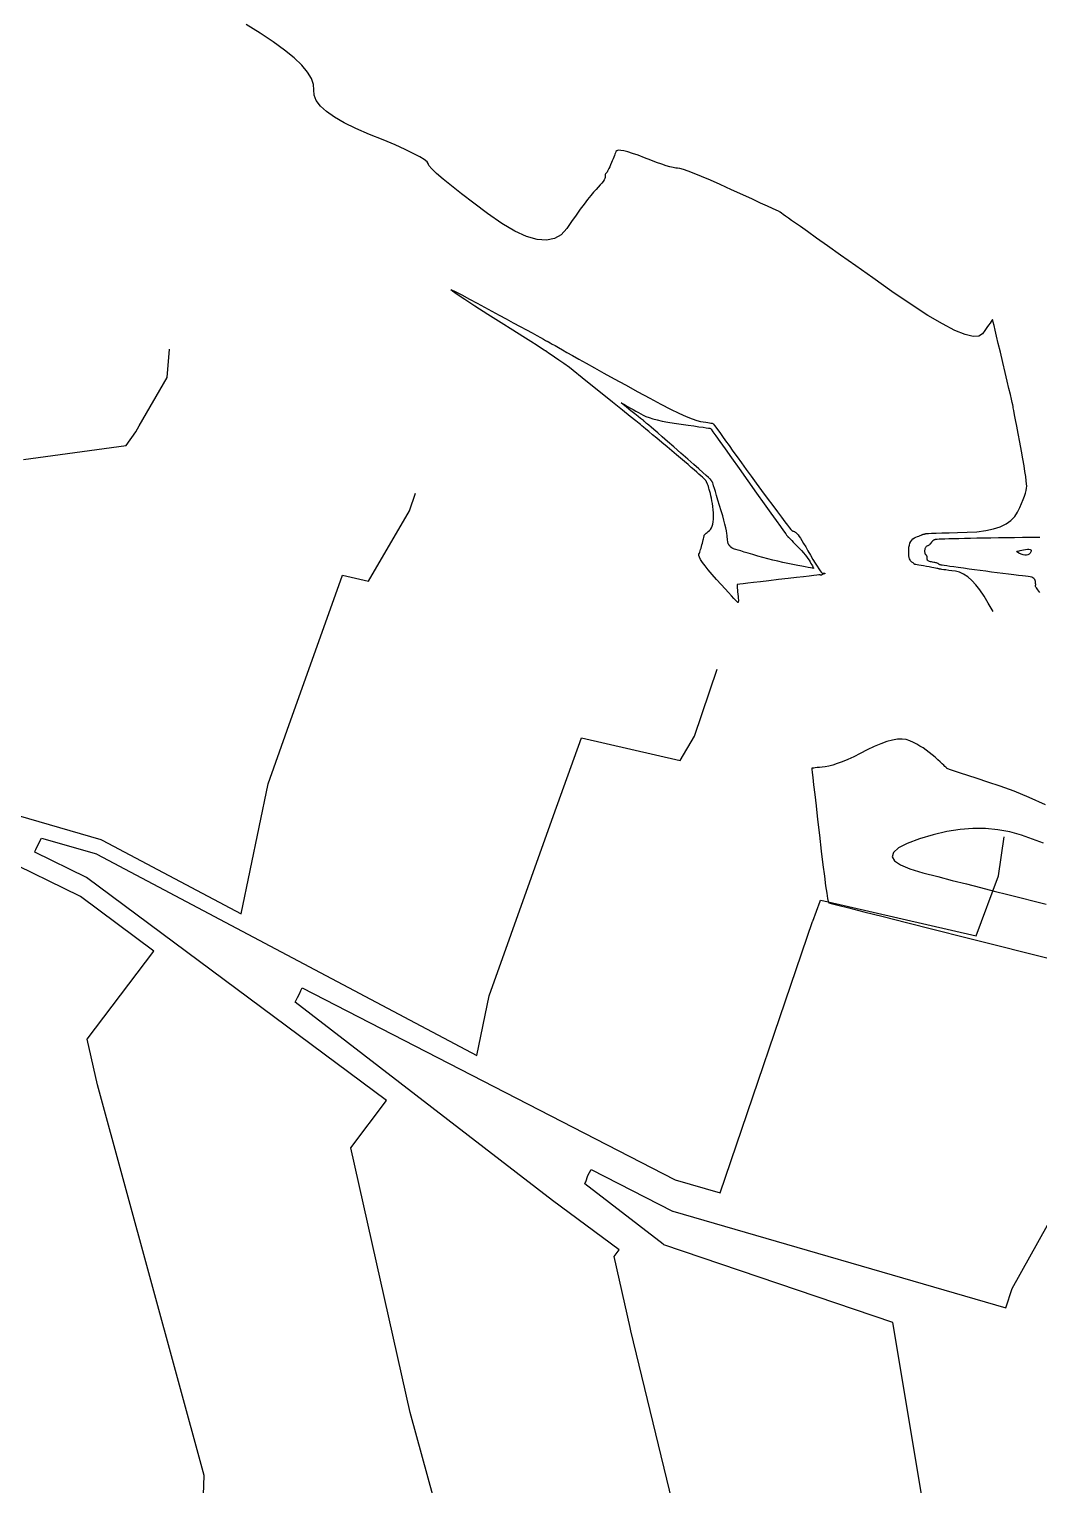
# Model space of a CAD drawing. Header units: metres. Extents: x 729358 to 732680, y 1423022 to 1426117.
# Drawn here: x 731007.9 to 731072.4, y 1425509.3 to 1425602.3 of the extents above; entities that cross this region are included whole.
import ezdxf

# ---------------------------------------------------------------- set-up
doc = ezdxf.new("R2010")
doc.units = ezdxf.units.M
doc.header["$MEASUREMENT"] = 0
for name, color, linetype in [('CONTOUR', 59, 'Continuous'), ('HR36 IE-Exi_Xref$0$CONTOUR', 8, 'Continuous'), ('HR36 IE-Exi_Xref$0$CONTOURINDEX', 10, 'Continuous'), ('INDEX-CON', 252, 'Continuous')]:
    doc.layers.add(name, color=color, linetype=linetype)

# ---------------------------------------------------------------- blocks, each defined once
blk = doc.blocks.new('ct 50 rai')
at = {"layer": 'CONTOUR'}
blk.add_lwpolyline([(70.406, -212.738), (70.337, -212.647), (70.277, -212.566), (70.228, -212.495), (70.188, -212.435), (70.158, -212.385), (70.138, -212.345), (70.128, -212.316), (70.127, -212.297), (70.131, -212.283), (70.135, -212.272), (70.138, -212.262), (70.14, -212.253), (70.142, -212.247), (70.143, -212.242), (70.144, -212.238), (70.144, -212.236), (70.144, -212.234), (70.144, -212.228), (70.143, -212.22), (70.143, -212.208), (70.142, -212.193), (70.141, -212.175), (70.139, -212.154), (70.138, -212.13), (70.136, -212.106), (70.135, -212.085), (70.134, -212.068), (70.133, -212.053), (70.132, -212.042), (70.132, -212.034), (70.131, -212.029), (70.131, -212.028), (70.131, -212.027), (70.13, -212.023), (70.128, -212.018), (70.126, -212.011), (70.123, -212.002), (70.119, -211.991), (70.115, -211.977), (70.109, -211.962), (70.104, -211.946), (70.097, -211.93), (70.089, -211.914), (70.08, -211.899), (70.07, -211.884), (70.06, -211.869), (70.048, -211.855), (70.035, -211.841), (70.022, -211.828), (70.008, -211.815), (69.994, -211.804), (69.979, -211.793), (69.964, -211.783), (69.948, -211.774), (69.932, -211.766), (69.915, -211.759), (69.876, -211.749), (69.794, -211.736), (69.669, -211.717), (69.501, -211.694), (69.29, -211.666), (69.035, -211.634), (68.738, -211.597), (68.397, -211.555), (68.035, -211.511), (67.674, -211.466), (67.315, -211.421), (66.956, -211.374), (66.599, -211.328), (66.243, -211.28), (65.887, -211.232), (65.533, -211.184), (65.201, -211.137), (64.912, -211.097), (64.664, -211.062), (64.46, -211.033), (64.298, -211.009), (64.178, -210.991), (64.101, -210.978), (64.066, -210.971), (64.054, -210.968), (64.042, -210.964), (64.033, -210.961), (64.024, -210.959), (64.017, -210.957), (64.012, -210.955), (64.007, -210.954), (64.005, -210.954), (64.002, -210.952), (63.997, -210.95), (63.991, -210.945), (63.983, -210.939), (63.974, -210.931), (63.963, -210.922), (63.95, -210.911), (63.936, -210.898), (63.917, -210.885), (63.89, -210.871), (63.855, -210.858), (63.813, -210.844), (63.762, -210.83), (63.703, -210.817), (63.637, -210.803), (63.562, -210.789), (63.489, -210.775), (63.424, -210.76), (63.369, -210.744), (63.322, -210.728), (63.285, -210.712), (63.257, -210.695), (63.238, -210.677), (63.228, -210.659), (63.223, -210.64), (63.219, -210.62), (63.215, -210.6), (63.212, -210.578), (63.209, -210.557), (63.207, -210.534), (63.205, -210.511), (63.204, -210.487), (63.203, -210.464), (63.203, -210.444), (63.202, -210.427), (63.202, -210.413), (63.201, -210.402), (63.201, -210.394), (63.201, -210.389), (63.201, -210.387), (63.2, -210.385), (63.197, -210.382), (63.191, -210.377), (63.184, -210.37), (63.174, -210.362), (63.162, -210.352), (63.148, -210.341), (63.132, -210.328), (63.115, -210.311), (63.102, -210.288), (63.09, -210.26), (63.081, -210.226), (63.075, -210.187), (63.071, -210.142), (63.07, -210.091), (63.07, -210.035), (63.075, -209.978), (63.085, -209.927), (63.099, -209.881), (63.119, -209.841), (63.143, -209.806), (63.172, -209.776), (63.206, -209.751), (63.246, -209.732), (63.285, -209.716), (63.319, -209.7), (63.349, -209.685), (63.373, -209.67), (63.393, -209.656), (63.408, -209.642), (63.418, -209.628), (63.423, -209.615), (63.426, -209.602), (63.43, -209.591), (63.434, -209.582), (63.439, -209.574), (63.445, -209.567), (63.451, -209.562), (63.458, -209.558), (63.465, -209.556), (63.473, -209.554), (63.48, -209.55), (63.487, -209.545), (63.494, -209.539), (63.5, -209.532), (63.505, -209.523), (63.51, -209.513), (63.515, -209.502), (63.521, -209.49), (63.527, -209.478), (63.535, -209.466), (63.544, -209.453), (63.555, -209.441), (63.567, -209.428), (63.58, -209.415), (63.594, -209.401), (63.61, -209.388), (63.626, -209.377), (63.642, -209.366), (63.659, -209.356), (63.676, -209.347), (63.694, -209.34), (63.713, -209.333), (63.732, -209.328), (63.772, -209.322), (63.854, -209.317), (63.978, -209.31), (64.143, -209.303), (64.351, -209.296), (64.6, -209.288), (64.891, -209.279), (65.224, -209.27), (65.59, -209.261), (65.978, -209.252), (66.389, -209.243), (66.823, -209.235), (67.279, -209.227), (67.759, -209.22), (68.261, -209.213), (68.786, -209.206), (69.29, -209.2), (69.726, -209.195), (70.096, -209.191), (70.399, -209.187)], dxfattribs=at)
at = {"layer": 'CONTOUR', "flags": 128}
for points in [[(43.665, -200.605), (43.873, -200.723), (44.072, -200.836), (44.262, -200.943), (44.443, -201.045), (44.616, -201.142), (44.78, -201.234), (44.936, -201.32), (45.083, -201.401), (45.245, -201.479), (45.448, -201.555), (45.691, -201.629), (45.974, -201.701), (46.298, -201.772), (46.661, -201.842), (47.065, -201.909), (47.508, -201.975), (47.943, -202.037), (48.32, -202.09), (48.64, -202.135), (48.902, -202.173), (49.106, -202.202), (49.252, -202.223), (49.34, -202.237), (49.371, -202.243), (49.41, -202.296), (49.523, -202.455), (49.711, -202.717), (49.973, -203.084), (50.309, -203.555), (50.719, -204.131), (51.204, -204.811), (51.763, -205.596), (52.323, -206.382), (52.812, -207.067), (53.228, -207.651), (53.573, -208.135), (53.846, -208.517), (54.047, -208.799), (54.176, -208.979), (54.234, -209.059), (54.254, -209.086), (54.272, -209.11), (54.287, -209.13), (54.299, -209.147), (54.309, -209.16), (54.316, -209.17), (54.321, -209.176), (54.323, -209.178), (54.324, -209.179), (54.325, -209.18), (54.326, -209.18), (54.327, -209.181), (54.328, -209.181), (54.329, -209.182), (54.331, -209.182), (54.332, -209.183), (54.342, -209.192), (54.371, -209.22), (54.417, -209.266), (54.481, -209.33), (54.564, -209.413), (54.664, -209.513), (54.783, -209.632), (54.919, -209.77), (55.059, -209.913), (55.189, -210.052), (55.307, -210.185), (55.415, -210.313), (55.512, -210.436), (55.598, -210.553), (55.673, -210.665), (55.738, -210.772), (55.793, -210.87), (55.84, -210.955), (55.879, -211.026), (55.91, -211.085), (55.933, -211.13), (55.948, -211.162), (55.955, -211.182), (55.954, -211.188), (55.929, -211.184), (55.864, -211.172), (55.76, -211.152), (55.615, -211.125), (55.431, -211.09), (55.208, -211.047), (54.944, -210.996), (54.641, -210.938), (54.318, -210.874), (53.996, -210.805), (53.675, -210.733), (53.355, -210.656), (53.036, -210.576), (52.718, -210.491), (52.402, -210.402), (52.086, -210.309), (51.79, -210.219), (51.533, -210.142), (51.316, -210.077), (51.139, -210.023), (51.001, -209.981), (50.902, -209.952), (50.842, -209.934), (50.822, -209.928), (50.821, -209.927), (50.818, -209.925), (50.812, -209.922), (50.805, -209.917), (50.796, -209.912), (50.784, -209.905), (50.771, -209.897), (50.755, -209.888), (50.739, -209.877), (50.722, -209.866), (50.706, -209.853), (50.69, -209.839), (50.673, -209.825), (50.657, -209.809), (50.64, -209.792), (50.624, -209.774), (50.608, -209.756), (50.593, -209.738), (50.579, -209.72), (50.565, -209.702), (50.552, -209.685), (50.54, -209.667), (50.528, -209.65), (50.518, -209.633), (50.507, -209.61), (50.497, -209.574), (50.487, -209.525), (50.477, -209.464), (50.467, -209.389), (50.458, -209.302), (50.448, -209.202), (50.439, -209.089), (50.423, -208.955), (50.395, -208.79), (50.354, -208.595), (50.3, -208.37), (50.234, -208.114), (50.155, -207.828), (50.063, -207.512), (49.958, -207.165), (49.854, -206.826), (49.764, -206.531), (49.687, -206.281), (49.624, -206.076), (49.575, -205.916), (49.539, -205.801), (49.518, -205.73), (49.51, -205.704), (49.508, -205.7), (49.504, -205.694), (49.499, -205.685), (49.493, -205.675), (49.485, -205.663), (49.476, -205.649), (49.465, -205.633), (49.452, -205.615), (49.44, -205.597), (49.429, -205.581), (49.419, -205.567), (49.412, -205.555), (49.405, -205.545), (49.401, -205.538), (49.398, -205.532), (49.396, -205.529), (49.396, -205.526), (49.394, -205.523), (49.392, -205.519), (49.39, -205.515), (49.387, -205.51), (49.384, -205.505), (49.381, -205.5), (49.377, -205.494), (49.343, -205.463), (49.252, -205.38), (49.101, -205.247), (48.893, -205.063), (48.626, -204.828), (48.301, -204.543), (47.918, -204.206), (47.476, -203.819), (47.031, -203.429), (46.637, -203.085), (46.294, -202.786), (46.003, -202.532), (45.764, -202.323), (45.576, -202.16), (45.439, -202.042), (45.354, -201.969), (45.298, -201.923), (45.249, -201.882), (45.208, -201.847), (45.174, -201.819), (45.148, -201.797), (45.129, -201.781), (45.117, -201.771), (45.113, -201.768), (45.09, -201.749), (45.022, -201.695), (44.908, -201.604), (44.75, -201.476), (44.546, -201.313), (44.298, -201.113), (44.004, -200.877), (43.665, -200.605)], [(70.647, -228.749), (69.947, -228.488), (69.227, -228.24), (68.486, -228.032), (67.725, -227.892), (66.942, -227.819), (66.139, -227.814), (65.316, -227.876), (64.471, -228.006), (63.606, -228.204), (62.72, -228.469), (61.939, -228.764), (61.389, -229.053), (61.07, -229.335), (60.983, -229.61), (61.126, -229.878), (61.5, -230.14), (62.106, -230.394), (62.942, -230.642), (63.886, -230.884), (64.813, -231.122), (65.724, -231.355), (66.619, -231.583), (67.497, -231.807), (68.36, -232.026), (69.205, -232.241), (70.035, -232.451), (70.808, -232.646)]]:
    blk.add_lwpolyline(points, dxfattribs=at)
at = {"layer": 'INDEX-CON'}
blk.add_lwpolyline([(67.421, -213.935), (67.369, -213.846), (67.116, -213.405), (66.849, -212.96), (66.584, -212.57), (66.321, -212.235), (66.059, -211.954), (65.8, -211.728), (65.542, -211.556), (65.286, -211.439), (65.032, -211.377), (64.795, -211.344), (64.589, -211.315), (64.414, -211.291), (64.271, -211.271), (64.159, -211.255), (64.078, -211.244), (64.028, -211.237), (64.01, -211.234), (64.008, -211.233), (64.005, -211.232), (64.002, -211.231), (63.998, -211.231), (63.994, -211.23), (63.99, -211.229), (63.985, -211.228), (63.981, -211.228), (63.976, -211.227), (63.971, -211.225), (63.967, -211.224), (63.963, -211.223), (63.959, -211.221), (63.956, -211.219), (63.952, -211.217), (63.949, -211.214), (63.935, -211.21), (63.896, -211.201), (63.833, -211.189), (63.747, -211.172), (63.636, -211.152), (63.502, -211.127), (63.343, -211.098), (63.161, -211.066), (62.979, -211.033), (62.821, -211.005), (62.687, -210.98), (62.578, -210.96), (62.492, -210.944), (62.431, -210.932), (62.395, -210.924), (62.382, -210.92), (62.381, -210.918), (62.381, -210.916), (62.381, -210.914), (62.38, -210.912), (62.38, -210.91), (62.38, -210.908), (62.38, -210.905), (62.38, -210.903), (62.379, -210.901), (62.379, -210.899), (62.379, -210.897), (62.379, -210.896), (62.379, -210.895), (62.379, -210.894), (62.379, -210.893), (62.379, -210.893), (62.376, -210.891), (62.368, -210.884), (62.354, -210.872), (62.334, -210.856), (62.308, -210.836), (62.277, -210.811), (62.24, -210.781), (62.197, -210.747), (62.155, -210.703), (62.119, -210.644), (62.09, -210.571), (62.067, -210.483), (62.05, -210.38), (62.04, -210.263), (62.036, -210.131), (62.038, -209.984), (62.05, -209.836), (62.075, -209.703), (62.113, -209.583), (62.164, -209.478), (62.227, -209.386), (62.304, -209.309), (62.393, -209.245), (62.495, -209.196), (62.596, -209.156), (62.684, -209.121), (62.759, -209.091), (62.82, -209.066), (62.868, -209.047), (62.902, -209.033), (62.922, -209.024), (62.929, -209.02), (62.931, -209.018), (62.935, -209.016), (62.942, -209.014), (62.951, -209.011), (62.963, -209.008), (62.977, -209.005), (62.994, -209.001), (63.014, -208.997), (63.033, -208.993), (63.05, -208.989), (63.065, -208.986), (63.076, -208.983), (63.086, -208.98), (63.093, -208.978), (63.097, -208.976), (63.099, -208.975), (63.099, -208.973), (63.1, -208.972), (63.101, -208.971), (63.102, -208.969), (63.103, -208.968), (63.104, -208.967), (63.106, -208.965), (63.107, -208.964), (63.109, -208.962), (63.11, -208.961), (63.112, -208.96), (63.114, -208.959), (63.116, -208.958), (63.118, -208.957), (63.12, -208.956), (63.122, -208.956), (63.165, -208.954), (63.29, -208.951), (63.497, -208.945), (63.786, -208.937), (64.157, -208.927), (64.61, -208.914), (65.144, -208.9), (65.761, -208.883), (66.387, -208.848), (66.949, -208.777), (67.448, -208.669), (67.883, -208.526), (68.254, -208.348), (68.561, -208.133), (68.804, -207.882), (68.984, -207.596), (69.123, -207.304), (69.243, -207.036), (69.344, -206.791), (69.427, -206.571), (69.491, -206.375), (69.537, -206.203), (69.564, -206.054), (69.573, -205.93), (69.565, -205.788), (69.544, -205.587), (69.508, -205.326), (69.46, -205.006), (69.397, -204.626), (69.321, -204.187), (69.231, -203.689), (69.128, -203.131), (69.024, -202.58), (68.935, -202.103), (68.859, -201.698), (68.797, -201.367), (68.749, -201.109), (68.715, -200.924), (68.695, -200.813), (68.688, -200.774), (68.679, -200.729), (68.649, -200.599), (68.598, -200.384), (68.527, -200.083), (68.436, -199.696), (68.325, -199.224), (68.192, -198.667), (68.04, -198.024), (67.888, -197.382), (67.755, -196.824), (67.644, -196.353), (67.552, -195.968), (67.481, -195.668), (67.43, -195.453), (67.399, -195.325), (67.389, -195.282), (67.379, -195.296), (67.349, -195.34), (67.299, -195.411), (67.229, -195.512), (67.139, -195.641), (67.029, -195.799), (66.899, -195.986), (66.749, -196.201), (66.519, -196.36), (66.148, -196.376), (65.636, -196.251), (64.983, -195.982), (64.19, -195.572), (63.256, -195.02), (62.181, -194.325), (60.965, -193.488), (59.744, -192.625), (58.651, -191.852), (57.687, -191.171), (56.851, -190.58), (56.144, -190.08), (55.566, -189.67), (55.116, -189.351), (54.796, -189.123), (54.555, -188.951), (54.347, -188.802), (54.17, -188.676), (54.026, -188.573), (53.914, -188.493), (53.834, -188.436), (53.785, -188.402), (53.769, -188.39), (53.722, -188.368), (53.579, -188.303), (53.341, -188.194), (53.007, -188.041), (52.579, -187.844), (52.055, -187.603), (51.437, -187.319), (50.722, -186.992), (50.002, -186.664), (49.365, -186.381), (48.81, -186.142), (48.337, -185.948), (47.948, -185.798), (47.641, -185.693), (47.416, -185.632), (47.275, -185.615), (47.154, -185.61), (46.992, -185.582), (46.788, -185.532), (46.544, -185.46), (46.259, -185.366), (45.932, -185.25), (45.564, -185.111), (45.156, -184.951), (44.751, -184.795), (44.398, -184.669), (44.094, -184.574), (43.842, -184.51), (43.639, -184.476), (43.487, -184.473), (43.386, -184.501), (43.335, -184.559), (43.307, -184.637), (43.275, -184.722), (43.239, -184.815), (43.198, -184.916), (43.154, -185.024), (43.105, -185.139), (43.053, -185.263), (42.996, -185.394), (42.94, -185.521), (42.889, -185.631), (42.844, -185.725), (42.804, -185.803), (42.77, -185.865), (42.741, -185.91), (42.717, -185.938), (42.699, -185.951), (42.684, -185.958), (42.673, -185.97), (42.663, -185.988), (42.657, -186.011), (42.652, -186.04), (42.651, -186.074), (42.652, -186.114), (42.655, -186.159), (42.65, -186.213), (42.626, -186.281), (42.582, -186.363), (42.518, -186.458), (42.435, -186.567), (42.332, -186.689), (42.21, -186.825), (42.069, -186.975), (41.907, -187.151), (41.725, -187.365), (41.523, -187.619), (41.299, -187.912), (41.056, -188.244), (40.792, -188.614), (40.507, -189.024), (40.202, -189.473), (39.846, -189.867), (39.412, -190.115), (38.899, -190.217), (38.306, -190.171), (37.634, -189.979), (36.883, -189.639), (36.053, -189.153), (35.144, -188.52), (34.254, -187.853), (33.482, -187.261), (32.829, -186.747), (32.294, -186.308), (31.876, -185.947), (31.577, -185.662), (31.396, -185.454), (31.334, -185.322), (31.272, -185.212), (31.095, -185.066), (30.802, -184.885), (30.393, -184.669), (29.868, -184.419), (29.227, -184.133), (28.471, -183.812), (27.599, -183.457), (26.729, -183.086), (25.981, -182.72), (25.354, -182.358), (24.849, -182.001), (24.465, -181.649), (24.202, -181.301), (24.06, -180.958), (24.04, -180.619), (24.022, -180.269), (23.887, -179.889), (23.635, -179.48), (23.266, -179.042), (22.779, -178.575), (22.175, -178.079), (21.455, -177.553), (20.617, -176.999), (19.732, -176.435)], dxfattribs=at)
at = {"layer": 'INDEX-CON', "flags": 128}
for points in [[(40.365, -198.354), (40.002, -198.103), (39.688, -197.885), (39.421, -197.7), (39.204, -197.549), (39.034, -197.432), (38.913, -197.348), (38.84, -197.297), (38.816, -197.281), (38.758, -197.244), (38.587, -197.135), (38.301, -196.954), (37.9, -196.699), (37.386, -196.372), (36.756, -195.973), (36.013, -195.501), (35.155, -194.956), (34.329, -194.429), (33.679, -194.007), (33.205, -193.692), (32.908, -193.483), (32.788, -193.38), (32.844, -193.383), (33.077, -193.493), (33.487, -193.709), (33.98, -193.976), (34.466, -194.239), (34.944, -194.498), (35.415, -194.753), (35.877, -195.003), (36.331, -195.25), (36.778, -195.492), (37.216, -195.731), (37.624, -195.952), (37.977, -196.144), (38.276, -196.307), (38.52, -196.44), (38.71, -196.543), (38.846, -196.617), (38.928, -196.661), (38.956, -196.676), (38.975, -196.688), (39.034, -196.721), (39.133, -196.777), (39.27, -196.855), (39.446, -196.956), (39.662, -197.079), (39.916, -197.224), (40.21, -197.392), (40.555, -197.587), (40.962, -197.816), (41.432, -198.079), (41.965, -198.376), (42.561, -198.706), (43.219, -199.069), (43.94, -199.467), (44.724, -199.898), (45.499, -200.32), (46.197, -200.688), (46.816, -201.005), (47.357, -201.268), (47.82, -201.479), (48.204, -201.637), (48.51, -201.743), (48.737, -201.796), (48.915, -201.821), (49.071, -201.845), (49.204, -201.866), (49.316, -201.886), (49.406, -201.904), (49.473, -201.92), (49.519, -201.935), (49.543, -201.947), (49.57, -201.979), (49.626, -202.052), (49.71, -202.165), (49.823, -202.32), (49.965, -202.515), (50.135, -202.752), (50.333, -203.029), (50.56, -203.347), (50.809, -203.696), (51.075, -204.064), (51.356, -204.453), (51.653, -204.862), (51.966, -205.291), (52.296, -205.74), (52.641, -206.209), (53.002, -206.698), (53.349, -207.166), (53.652, -207.574), (53.911, -207.921), (54.125, -208.208), (54.295, -208.433), (54.42, -208.598), (54.501, -208.702), (54.538, -208.745), (54.553, -208.757), (54.569, -208.769), (54.586, -208.78), (54.604, -208.789), (54.623, -208.798), (54.643, -208.806), (54.664, -208.814), (54.686, -208.82), (54.71, -208.828), (54.735, -208.84), (54.763, -208.856), (54.792, -208.876), (54.824, -208.901), (54.857, -208.929), (54.893, -208.962), (54.93, -208.999), (54.977, -209.054), (55.04, -209.141), (55.119, -209.26), (55.214, -209.411), (55.325, -209.595), (55.453, -209.81), (55.596, -210.058), (55.756, -210.338), (55.915, -210.615), (56.057, -210.855), (56.181, -211.057), (56.288, -211.221), (56.377, -211.348), (56.449, -211.437), (56.504, -211.488), (56.541, -211.501), (56.567, -211.496), (56.59, -211.492), (56.61, -211.489), (56.626, -211.486), (56.639, -211.485), (56.648, -211.484), (56.654, -211.484), (56.657, -211.484), (56.658, -211.485), (56.658, -211.486), (56.659, -211.487), (56.659, -211.487), (56.659, -211.488), (56.66, -211.488), (56.66, -211.489), (56.66, -211.489), (56.66, -211.489), (56.661, -211.49), (56.662, -211.491), (56.663, -211.492), (56.665, -211.494), (56.666, -211.496), (56.669, -211.499), (56.671, -211.502), (56.674, -211.505), (56.676, -211.508), (56.678, -211.511), (56.679, -211.513), (56.68, -211.515), (56.681, -211.517), (56.681, -211.519), (56.681, -211.52), (56.68, -211.521), (56.679, -211.522), (56.678, -211.523), (56.677, -211.525), (56.675, -211.526), (56.674, -211.527), (56.672, -211.528), (56.669, -211.529), (56.667, -211.53), (56.665, -211.53), (56.663, -211.531), (56.662, -211.532), (56.661, -211.532), (56.66, -211.532), (56.659, -211.533), (56.659, -211.533), (56.658, -211.533), (56.656, -211.533), (56.653, -211.534), (56.649, -211.535), (56.643, -211.536), (56.636, -211.538), (56.628, -211.539), (56.619, -211.541), (56.61, -211.543), (56.602, -211.545), (56.595, -211.547), (56.589, -211.548), (56.585, -211.549), (56.582, -211.55), (56.58, -211.55), (56.58, -211.55), (56.579, -211.551), (56.578, -211.552), (56.574, -211.553), (56.57, -211.556), (56.564, -211.559), (56.557, -211.563), (56.548, -211.567), (56.539, -211.573), (56.528, -211.578), (56.519, -211.584), (56.509, -211.589), (56.5, -211.594), (56.492, -211.599), (56.483, -211.604), (56.476, -211.609), (56.469, -211.613), (56.461, -211.617), (56.453, -211.62), (56.445, -211.622), (56.436, -211.622), (56.426, -211.621), (56.416, -211.619), (56.406, -211.616), (56.394, -211.612), (56.383, -211.607), (56.374, -211.603), (56.365, -211.6), (56.358, -211.598), (56.352, -211.596), (56.347, -211.595), (56.343, -211.595), (56.34, -211.596), (56.297, -211.602), (56.173, -211.617), (55.968, -211.642), (55.681, -211.676), (55.312, -211.719), (54.863, -211.773), (54.332, -211.835), (53.72, -211.907), (53.107, -211.979), (52.575, -212.041), (52.124, -212.094), (51.754, -212.137), (51.464, -212.17), (51.255, -212.194), (51.127, -212.208), (51.08, -212.212), (51.075, -212.221), (51.072, -212.25), (51.073, -212.299), (51.077, -212.367), (51.084, -212.455), (51.095, -212.562), (51.108, -212.689), (51.125, -212.836), (51.14, -212.981), (51.15, -213.103), (51.155, -213.202), (51.154, -213.279), (51.148, -213.333), (51.136, -213.364), (51.119, -213.372), (51.096, -213.358), (51.053, -213.312), (50.975, -213.228), (50.861, -213.104), (50.713, -212.94), (50.528, -212.737), (50.309, -212.495), (50.054, -212.214), (49.764, -211.893), (49.477, -211.57), (49.232, -211.282), (49.028, -211.028), (48.867, -210.809), (48.747, -210.625), (48.669, -210.476), (48.634, -210.361), (48.639, -210.282), (48.666, -210.216), (48.693, -210.144), (48.72, -210.065), (48.747, -209.98), (48.774, -209.888), (48.801, -209.79), (48.829, -209.686), (48.856, -209.575), (48.881, -209.467), (48.904, -209.372), (48.923, -209.29), (48.939, -209.221), (48.952, -209.166), (48.961, -209.123), (48.968, -209.093), (48.971, -209.076), (48.978, -209.063), (48.994, -209.042), (49.021, -209.015), (49.057, -208.98), (49.103, -208.939), (49.159, -208.891), (49.225, -208.836), (49.301, -208.775), (49.376, -208.7), (49.438, -208.606), (49.489, -208.494), (49.527, -208.363), (49.553, -208.213), (49.566, -208.043), (49.568, -207.855), (49.557, -207.649), (49.539, -207.438), (49.518, -207.238), (49.494, -207.05), (49.468, -206.873), (49.439, -206.707), (49.407, -206.553), (49.372, -206.409), (49.335, -206.277), (49.298, -206.158), (49.266, -206.055), (49.24, -205.967), (49.218, -205.896), (49.2, -205.84), (49.188, -205.799), (49.18, -205.774), (49.178, -205.765), (49.177, -205.764), (49.176, -205.762), (49.174, -205.759), (49.172, -205.755), (49.169, -205.751), (49.166, -205.746), (49.162, -205.74), (49.157, -205.734), (49.153, -205.727), (49.149, -205.721), (49.145, -205.714), (49.142, -205.707), (49.138, -205.7), (49.136, -205.692), (49.133, -205.685), (49.131, -205.678), (49.128, -205.67), (49.124, -205.66), (49.119, -205.649), (49.113, -205.637), (49.105, -205.624), (49.095, -205.609), (49.085, -205.593), (49.073, -205.575), (49.05, -205.549), (49.007, -205.505), (48.944, -205.445), (48.861, -205.369), (48.758, -205.275), (48.635, -205.165), (48.492, -205.039), (48.329, -204.895), (48.145, -204.735), (47.94, -204.558), (47.715, -204.364), (47.468, -204.154), (47.2, -203.927), (46.912, -203.683), (46.602, -203.423), (46.272, -203.146), (45.952, -202.878), (45.675, -202.646), (45.439, -202.449), (45.246, -202.287), (45.095, -202.161), (44.986, -202.07), (44.92, -202.014), (44.896, -201.994), (44.822, -201.935), (44.608, -201.763), (44.253, -201.478), (43.757, -201.08), (43.12, -200.568), (42.343, -199.943), (41.424, -199.205), (40.365, -198.354)], [(68.912, -210.119), (68.932, -210.107), (68.967, -210.094), (69.017, -210.079), (69.082, -210.063), (69.162, -210.046), (69.256, -210.027), (69.366, -210.006), (69.491, -209.984), (69.611, -209.968), (69.707, -209.965), (69.78, -209.975), (69.829, -209.997), (69.855, -210.032), (69.857, -210.08), (69.835, -210.141), (69.789, -210.214), (69.726, -210.283), (69.649, -210.328), (69.559, -210.351), (69.455, -210.351), (69.339, -210.327), (69.21, -210.281), (69.067, -210.212), (68.912, -210.119)], [(70.773, -226.302), (69.726, -225.827), (68.761, -225.431), (67.876, -225.112), (67.085, -224.85), (66.399, -224.622), (65.817, -224.428), (65.34, -224.269), (64.968, -224.143), (64.701, -224.052), (64.539, -223.995), (64.481, -223.973), (64.476, -223.967), (64.471, -223.962), (64.468, -223.957), (64.464, -223.953), (64.461, -223.949), (64.459, -223.945), (64.457, -223.942), (64.456, -223.939), (64.443, -223.925), (64.408, -223.892), (64.351, -223.838), (64.27, -223.764), (64.167, -223.669), (64.042, -223.553), (63.894, -223.418), (63.723, -223.262), (63.539, -223.1), (63.349, -222.946), (63.156, -222.802), (62.957, -222.666), (62.754, -222.539), (62.546, -222.42), (62.333, -222.31), (62.115, -222.209), (61.88, -222.133), (61.615, -222.1), (61.32, -222.109), (60.994, -222.161), (60.638, -222.255), (60.251, -222.392), (59.835, -222.57), (59.388, -222.792), (58.941, -223.02), (58.526, -223.222), (58.142, -223.396), (57.79, -223.544), (57.469, -223.664), (57.18, -223.756), (56.922, -223.822), (56.695, -223.86), (56.498, -223.884), (56.326, -223.904), (56.18, -223.921), (56.061, -223.935), (55.967, -223.945), (55.9, -223.953), (55.858, -223.957), (55.843, -223.959), (55.849, -224.026), (55.87, -224.226), (55.907, -224.561), (55.96, -225.03), (56.029, -225.633), (56.114, -226.37), (56.214, -227.24), (56.331, -228.245), (56.449, -229.25), (56.554, -230.122), (56.647, -230.861), (56.728, -231.467), (56.797, -231.939), (56.853, -232.279), (56.896, -232.485), (56.928, -232.558), (57.086, -232.598), (57.513, -232.706), (58.206, -232.882), (59.167, -233.125), (60.394, -233.435), (61.89, -233.813), (63.652, -234.259), (65.682, -234.772), (67.718, -235.286), (69.501, -235.734), (71.029, -236.115)]]:
    blk.add_lwpolyline(points, dxfattribs=at)

msp = doc.modelspace()

# ---------------------------------------------------------------- linework, layer by layer
at = {"layer": 'HR36 IE-Exi_Xref$0$CONTOUR', "flags": 128}
for points, elevation in [([(731023.211, 1425462.242), (731021.597, 1425468.234), (731018.106, 1425480.833), (731018.377, 1425490.055), (731019.067, 1425509.888), (731012.245, 1425534.853), (731011.59, 1425537.765), (731015.847, 1425543.392), (731011.162, 1425546.877), (731011.109, 1425546.91), (730996.224, 1425554.181), (730996.368, 1425554.568), (730996.512, 1425554.955), (730996.551, 1425555.034), (730996.589, 1425555.112), (731012.461, 1425550.511), (731012.54, 1425550.48), (731021.424, 1425545.771), (731023.135, 1425554.084), (731024.364, 1425557.517), (731027.883, 1425567.407), (731029.544, 1425567.024), (731032.179, 1425571.532), (731032.559, 1425572.66)], 77), ([(731050.173, 1425473.895), (731049.661, 1425505.27), (731046.305, 1425519.118), (731046.257, 1425519.348), (731045.238, 1425523.876), (731045.552, 1425524.292), (731041.305, 1425527.451), (731024.877, 1425540.13), (731025.02, 1425540.419), (731025.163, 1425540.708), (731025.222, 1425540.875), (731025.312, 1425541.038), (731049.103, 1425528.795), (731049.146, 1425528.778), (731052.011, 1425527.947), (731057.917, 1425545.277), (731057.925, 1425545.3), (731058.387, 1425546.59), (731058.408, 1425546.649), (731058.623, 1425546.6), (731068.359, 1425544.374), (731069.791, 1425548.192), (731070.152, 1425550.681)], 75)]:
    msp.add_lwpolyline(points, dxfattribs=dict(at, elevation=elevation))
at = {"layer": 'HR36 IE-Exi_Xref$0$CONTOURINDEX', "flags": 128}
for points, elevation in [([(731007.519, 1425574.813), (731014.068, 1425575.698), (731014.683, 1425576.561), (731014.9, 1425576.95), (731016.702, 1425580.033), (731016.835, 1425581.849)], 78), ([(731036.253, 1425467.585), (731033.675, 1425477.15), (731033.582, 1425492.515), (731034.088, 1425507.072), (731032.22, 1425513.907), (731028.414, 1425530.821), (731030.7, 1425533.842), (731011.546, 1425548.089), (731011.534, 1425548.097), (731008.236, 1425549.708), (731008.268, 1425549.793), (731008.3, 1425549.879), (731008.482, 1425550.247), (731008.664, 1425550.616), (731012.18, 1425549.596), (731012.198, 1425549.589), (731036.466, 1425536.727), (731037.248, 1425540.526), (731041.376, 1425552.053), (731043.146, 1425557.028), (731049.462, 1425555.573), (731050.367, 1425557.121), (731051.812, 1425561.409)], 76), ([(731069.253, 1425481.354), (731066.03, 1425502.312), (731066.195, 1425503.863), (731065.424, 1425505.355), (731065.421, 1425505.361), (731063.028, 1425519.657), (731048.412, 1425524.631), (731048.37, 1425524.654), (731043.36, 1425528.521), (731043.391, 1425528.584), (731043.422, 1425528.647), (731043.565, 1425529.048), (731043.78, 1425529.438), (731048.971, 1425526.767), (731048.98, 1425526.763), (731070.249, 1425520.597), (731070.667, 1425521.823), (731078.042, 1425535.083), (731078.354, 1425535.017), (731078.689, 1425535.472), (731086.935, 1425539.476), (731087.168, 1425540.705)], 74)]:
    msp.add_lwpolyline(points, dxfattribs=dict(at, elevation=elevation))

# ---------------------------------------------------------------- block references
msp.add_blockref('ct 50 rai', (731002.018, 1425779.034, 78))

doc.saveas('drawing.dxf')
